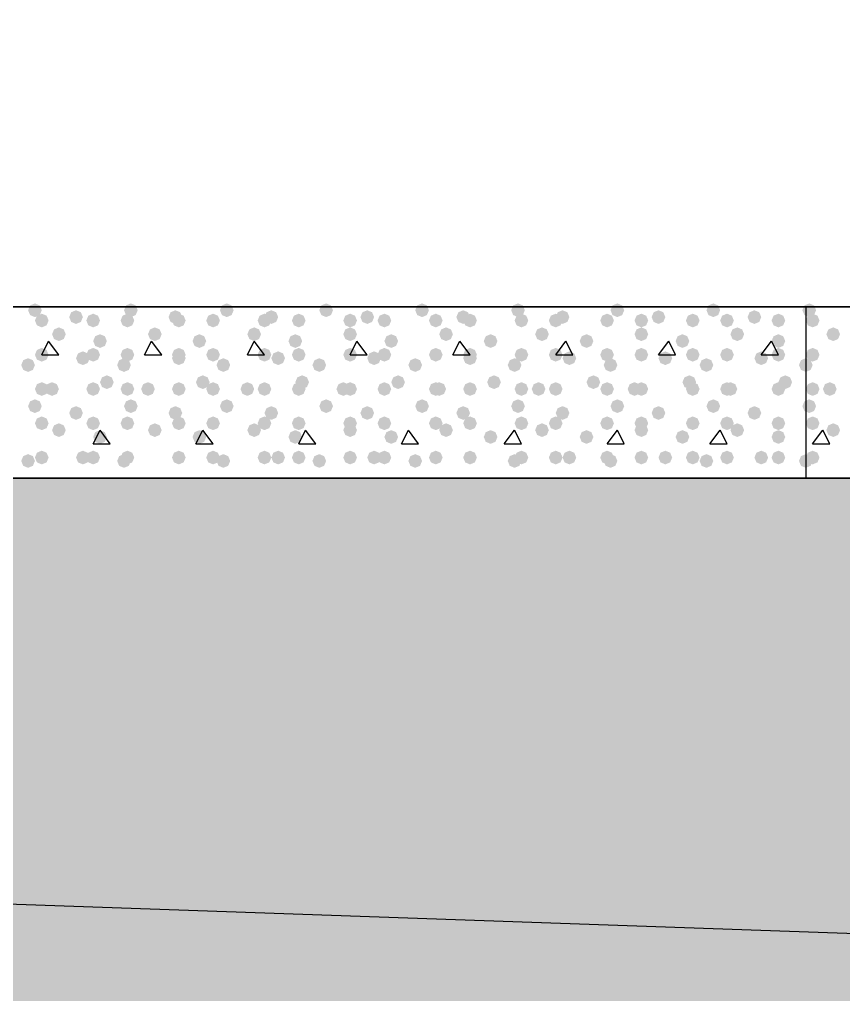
# Model space of a CAD drawing. Header units: millimetres. Extents: x 0 to 420, y 0 to 297.
# Drawn here: x 185.06 to 195.24, y 155.88 to 167.93 of the extents above; entities that cross this region are included whole.
import ezdxf

# ---------------------------------------------------------------- set-up
doc = ezdxf.new("R2010")
doc.units = ezdxf.units.MM
doc.layers.get('0').update_dxf_attribs({"linetype": 'CONTINUOUS'})

msp = doc.modelspace()

# ---------------------------------------------------------------- hatches: boundary and pattern name
at = {"true_color": 0x000008}
for points in [[(185.335333, 164.338), (185.310462, 164.278204), (185.250667, 164.253333), (185.190871, 164.278204), (185.166, 164.338), (185.190871, 164.397796), (185.250667, 164.422667), (185.310462, 164.397796)], [(186.520667, 164.338), (186.495796, 164.278204), (186.436, 164.253333), (186.376204, 164.278204), (186.351333, 164.338), (186.376204, 164.397796), (186.436, 164.422667), (186.495796, 164.397796)], [(187.706, 164.338), (187.681129, 164.278204), (187.621333, 164.253333), (187.561538, 164.278204), (187.536667, 164.338), (187.561537, 164.397796), (187.621333, 164.422667), (187.681129, 164.397796)], [(188.933667, 164.338), (188.908796, 164.278204), (188.849, 164.253333), (188.789204, 164.278204), (188.764333, 164.338), (188.789204, 164.397796), (188.849, 164.422667), (188.908796, 164.397796)], [(190.119, 164.338), (190.094129, 164.278204), (190.034333, 164.253333), (189.974538, 164.278204), (189.949667, 164.338), (189.974537, 164.397796), (190.034333, 164.422667), (190.094129, 164.397796)], [(191.304333, 164.338), (191.279462, 164.278204), (191.219667, 164.253333), (191.159871, 164.278204), (191.135, 164.338), (191.159871, 164.397796), (191.219667, 164.422667), (191.279462, 164.397796)], [(192.532, 164.338), (192.507129, 164.278204), (192.447333, 164.253333), (192.387538, 164.278204), (192.362667, 164.338), (192.387537, 164.397796), (192.447333, 164.422667), (192.507129, 164.397796)], [(193.717333, 164.338), (193.692462, 164.278204), (193.632667, 164.253333), (193.572871, 164.278204), (193.548, 164.338), (193.572871, 164.397796), (193.632667, 164.422667), (193.692462, 164.397796)], [(185.42, 164.211), (185.395129, 164.151204), (185.335333, 164.126333), (185.275538, 164.151204), (185.250667, 164.211), (185.275537, 164.270796), (185.335333, 164.295667), (185.395129, 164.270796)], [(185.843333, 164.253333), (185.818463, 164.193537), (185.758667, 164.168667), (185.698871, 164.193537), (185.674, 164.253333), (185.698871, 164.313129), (185.758667, 164.338), (185.818462, 164.313129)], [(186.055, 164.211), (186.030129, 164.151204), (185.970333, 164.126333), (185.910538, 164.151204), (185.885667, 164.211), (185.910537, 164.270796), (185.970333, 164.295667), (186.030129, 164.270796)], [(186.478333, 164.211), (186.453463, 164.151204), (186.393667, 164.126333), (186.333871, 164.151204), (186.309, 164.211), (186.333871, 164.270796), (186.393667, 164.295667), (186.453462, 164.270796)], [(187.071, 164.253333), (187.046129, 164.193537), (186.986333, 164.168667), (186.926538, 164.193537), (186.901667, 164.253333), (186.926537, 164.313129), (186.986333, 164.338), (187.046129, 164.313129)], [(187.113333, 164.211), (187.088462, 164.151204), (187.028667, 164.126333), (186.968871, 164.151204), (186.944, 164.211), (186.968871, 164.270796), (187.028667, 164.295667), (187.088462, 164.270796)], [(187.536667, 164.211), (187.511796, 164.151204), (187.452, 164.126333), (187.392204, 164.151204), (187.367333, 164.211), (187.392204, 164.270796), (187.452, 164.295667), (187.511796, 164.270796)], [(188.171667, 164.211), (188.146796, 164.151204), (188.087, 164.126333), (188.027204, 164.151204), (188.002333, 164.211), (188.027204, 164.270796), (188.087, 164.295667), (188.146796, 164.270796)], [(188.256333, 164.253333), (188.231462, 164.193537), (188.171667, 164.168667), (188.111871, 164.193537), (188.087, 164.253333), (188.111871, 164.313129), (188.171667, 164.338), (188.231462, 164.313129)], [(188.595, 164.211), (188.570129, 164.151204), (188.510333, 164.126333), (188.450538, 164.151204), (188.425667, 164.211), (188.450537, 164.270796), (188.510333, 164.295667), (188.570129, 164.270796)], [(189.23, 164.211), (189.205129, 164.151204), (189.145333, 164.126333), (189.085538, 164.151204), (189.060667, 164.211), (189.085537, 164.270796), (189.145333, 164.295667), (189.205129, 164.270796)], [(189.441667, 164.253333), (189.416796, 164.193537), (189.357, 164.168667), (189.297204, 164.193537), (189.272333, 164.253333), (189.297204, 164.313129), (189.357, 164.338), (189.416796, 164.313129)], [(189.653333, 164.211), (189.628463, 164.151204), (189.568667, 164.126333), (189.508871, 164.151204), (189.484, 164.211), (189.508871, 164.270796), (189.568667, 164.295667), (189.628462, 164.270796)], [(190.288333, 164.211), (190.263463, 164.151204), (190.203667, 164.126333), (190.143871, 164.151204), (190.119, 164.211), (190.143871, 164.270796), (190.203667, 164.295667), (190.263462, 164.270796)], [(190.627, 164.253333), (190.602129, 164.193537), (190.542333, 164.168667), (190.482537, 164.193537), (190.457667, 164.253333), (190.482537, 164.313129), (190.542333, 164.338), (190.602129, 164.313129)], [(190.711667, 164.211), (190.686796, 164.151204), (190.627, 164.126333), (190.567204, 164.151204), (190.542333, 164.211), (190.567204, 164.270796), (190.627, 164.295667), (190.686796, 164.270796)], [(191.346667, 164.211), (191.321796, 164.151204), (191.262, 164.126333), (191.202204, 164.151204), (191.177333, 164.211), (191.202204, 164.270796), (191.262, 164.295667), (191.321796, 164.270796)], [(191.77, 164.211), (191.745129, 164.151204), (191.685333, 164.126333), (191.625538, 164.151204), (191.600667, 164.211), (191.625537, 164.270796), (191.685333, 164.295667), (191.745129, 164.270796)], [(191.854667, 164.253333), (191.829796, 164.193537), (191.77, 164.168667), (191.710204, 164.193537), (191.685333, 164.253333), (191.710204, 164.313129), (191.77, 164.338), (191.829796, 164.313129)], [(192.405, 164.211), (192.380129, 164.151204), (192.320333, 164.126333), (192.260538, 164.151204), (192.235667, 164.211), (192.260537, 164.270796), (192.320333, 164.295667), (192.380129, 164.270796)], [(192.828333, 164.211), (192.803462, 164.151204), (192.743667, 164.126333), (192.683871, 164.151204), (192.659, 164.211), (192.683871, 164.270796), (192.743667, 164.295667), (192.803462, 164.270796)], [(193.04, 164.253333), (193.015129, 164.193537), (192.955333, 164.168667), (192.895538, 164.193537), (192.870667, 164.253333), (192.895537, 164.313129), (192.955333, 164.338), (193.015129, 164.313129)], [(193.463333, 164.211), (193.438462, 164.151204), (193.378667, 164.126333), (193.318871, 164.151204), (193.294, 164.211), (193.318871, 164.270796), (193.378667, 164.295667), (193.438462, 164.270796)], [(193.886667, 164.211), (193.861796, 164.151204), (193.802, 164.126333), (193.742204, 164.151204), (193.717333, 164.211), (193.742204, 164.270796), (193.802, 164.295667), (193.861796, 164.270796)], [(194.225333, 164.253333), (194.200462, 164.193537), (194.140667, 164.168667), (194.080871, 164.193537), (194.056, 164.253333), (194.080871, 164.313129), (194.140667, 164.338), (194.200462, 164.313129)], [(194.521667, 164.211), (194.496796, 164.151204), (194.437, 164.126333), (194.377204, 164.151204), (194.352333, 164.211), (194.377204, 164.270796), (194.437, 164.295667), (194.496796, 164.270796)], [(185.631667, 164.041667), (185.606796, 163.981871), (185.547, 163.957), (185.487204, 163.981871), (185.462333, 164.041667), (185.487204, 164.101462), (185.547, 164.126333), (185.606796, 164.101463)], [(186.817, 164.041667), (186.792129, 163.981871), (186.732333, 163.957), (186.672537, 163.981871), (186.647667, 164.041667), (186.672537, 164.101462), (186.732333, 164.126333), (186.792129, 164.101463)], [(188.044667, 164.041667), (188.019796, 163.981871), (187.96, 163.957), (187.900204, 163.981871), (187.875333, 164.041667), (187.900204, 164.101462), (187.96, 164.126333), (188.019796, 164.101463)], [(189.23, 164.041667), (189.205129, 163.981871), (189.145333, 163.957), (189.085538, 163.981871), (189.060667, 164.041667), (189.085537, 164.101462), (189.145333, 164.126333), (189.205129, 164.101463)], [(190.415333, 164.041667), (190.390462, 163.981871), (190.330667, 163.957), (190.270871, 163.981871), (190.246, 164.041667), (190.270871, 164.101462), (190.330667, 164.126333), (190.390462, 164.101463)], [(191.600667, 164.041667), (191.575796, 163.981871), (191.516, 163.957), (191.456204, 163.981871), (191.431333, 164.041667), (191.456204, 164.101462), (191.516, 164.126333), (191.575796, 164.101463)], [(192.828333, 164.041667), (192.803462, 163.981871), (192.743667, 163.957), (192.683871, 163.981871), (192.659, 164.041667), (192.683871, 164.101462), (192.743667, 164.126333), (192.803462, 164.101463)], [(194.013667, 164.041667), (193.988796, 163.981871), (193.929, 163.957), (193.869204, 163.981871), (193.844333, 164.041667), (193.869204, 164.101462), (193.929, 164.126333), (193.988796, 164.101463)], [(186.139667, 163.957), (186.114796, 163.897204), (186.055, 163.872333), (185.995204, 163.897204), (185.970333, 163.957), (185.995204, 164.016796), (186.055, 164.041667), (186.114796, 164.016796)], [(187.367333, 163.957), (187.342462, 163.897204), (187.282667, 163.872333), (187.222871, 163.897204), (187.198, 163.957), (187.222871, 164.016796), (187.282667, 164.041667), (187.342462, 164.016796)], [(188.552667, 163.957), (188.527796, 163.897204), (188.468, 163.872333), (188.408204, 163.897204), (188.383333, 163.957), (188.408204, 164.016796), (188.468, 164.041667), (188.527796, 164.016796)], [(189.738, 163.957), (189.713129, 163.897204), (189.653333, 163.872333), (189.593538, 163.897204), (189.568667, 163.957), (189.593537, 164.016796), (189.653333, 164.041667), (189.713129, 164.016796)], [(190.965667, 163.957), (190.940796, 163.897204), (190.881, 163.872333), (190.821204, 163.897204), (190.796333, 163.957), (190.821204, 164.016796), (190.881, 164.041667), (190.940796, 164.016796)], [(192.151, 163.957), (192.126129, 163.897204), (192.066333, 163.872333), (192.006538, 163.897204), (191.981667, 163.957), (192.006537, 164.016796), (192.066333, 164.041667), (192.126129, 164.016796)], [(193.336333, 163.957), (193.311462, 163.897204), (193.251667, 163.872333), (193.191871, 163.897204), (193.167, 163.957), (193.191871, 164.016796), (193.251667, 164.041667), (193.311462, 164.016796)], [(194.521667, 163.957), (194.496796, 163.897204), (194.437, 163.872333), (194.377204, 163.897204), (194.352333, 163.957), (194.377204, 164.016796), (194.437, 164.041667), (194.496796, 164.016796)], [(185.42, 163.787667), (185.395129, 163.727871), (185.335333, 163.703), (185.275538, 163.727871), (185.250667, 163.787667), (185.275537, 163.847462), (185.335333, 163.872333), (185.395129, 163.847463)], [(186.055, 163.787667), (186.030129, 163.727871), (185.970333, 163.703), (185.910538, 163.727871), (185.885667, 163.787667), (185.910537, 163.847462), (185.970333, 163.872333), (186.030129, 163.847463)], [(186.478333, 163.787667), (186.453463, 163.727871), (186.393667, 163.703), (186.333871, 163.727871), (186.309, 163.787667), (186.333871, 163.847462), (186.393667, 163.872333), (186.453462, 163.847463)], [(187.113333, 163.787667), (187.088462, 163.727871), (187.028667, 163.703), (186.968871, 163.727871), (186.944, 163.787667), (186.968871, 163.847462), (187.028667, 163.872333), (187.088462, 163.847463)], [(187.536667, 163.787667), (187.511796, 163.727871), (187.452, 163.703), (187.392204, 163.727871), (187.367333, 163.787667), (187.392204, 163.847462), (187.452, 163.872333), (187.511796, 163.847463)], [(188.171667, 163.787667), (188.146796, 163.727871), (188.087, 163.703), (188.027204, 163.727871), (188.002333, 163.787667), (188.027204, 163.847462), (188.087, 163.872333), (188.146796, 163.847463)], [(188.595, 163.787667), (188.570129, 163.727871), (188.510333, 163.703), (188.450538, 163.727871), (188.425667, 163.787667), (188.450537, 163.847462), (188.510333, 163.872333), (188.570129, 163.847463)], [(189.23, 163.787667), (189.205129, 163.727871), (189.145333, 163.703), (189.085538, 163.727871), (189.060667, 163.787667), (189.085537, 163.847462), (189.145333, 163.872333), (189.205129, 163.847463)], [(189.653333, 163.787667), (189.628463, 163.727871), (189.568667, 163.703), (189.508871, 163.727871), (189.484, 163.787667), (189.508871, 163.847462), (189.568667, 163.872333), (189.628462, 163.847463)], [(190.288333, 163.787667), (190.263463, 163.727871), (190.203667, 163.703), (190.143871, 163.727871), (190.119, 163.787667), (190.143871, 163.847462), (190.203667, 163.872333), (190.263462, 163.847463)], [(190.711667, 163.787667), (190.686796, 163.727871), (190.627, 163.703), (190.567204, 163.727871), (190.542333, 163.787667), (190.567204, 163.847462), (190.627, 163.872333), (190.686796, 163.847463)], [(191.346667, 163.787667), (191.321796, 163.727871), (191.262, 163.703), (191.202204, 163.727871), (191.177333, 163.787667), (191.202204, 163.847462), (191.262, 163.872333), (191.321796, 163.847463)], [(191.77, 163.787667), (191.745129, 163.727871), (191.685333, 163.703), (191.625538, 163.727871), (191.600667, 163.787667), (191.625537, 163.847462), (191.685333, 163.872333), (191.745129, 163.847463)], [(192.405, 163.787667), (192.380129, 163.727871), (192.320333, 163.703), (192.260538, 163.727871), (192.235667, 163.787667), (192.260537, 163.847462), (192.320333, 163.872333), (192.380129, 163.847463)], [(192.828333, 163.787667), (192.803462, 163.727871), (192.743667, 163.703), (192.683871, 163.727871), (192.659, 163.787667), (192.683871, 163.847462), (192.743667, 163.872333), (192.803462, 163.847463)], [(193.463333, 163.787667), (193.438462, 163.727871), (193.378667, 163.703), (193.318871, 163.727871), (193.294, 163.787667), (193.318871, 163.847462), (193.378667, 163.872333), (193.438462, 163.847463)], [(193.886667, 163.787667), (193.861796, 163.727871), (193.802, 163.703), (193.742204, 163.727871), (193.717333, 163.787667), (193.742204, 163.847462), (193.802, 163.872333), (193.861796, 163.847463)], [(194.521667, 163.787667), (194.496796, 163.727871), (194.437, 163.703), (194.377204, 163.727871), (194.352333, 163.787667), (194.377204, 163.847462), (194.437, 163.872333), (194.496796, 163.847463)], [(185.928, 163.745333), (185.903129, 163.685537), (185.843333, 163.660667), (185.783537, 163.685537), (185.758667, 163.745333), (185.783537, 163.805129), (185.843333, 163.83), (185.903129, 163.805129)], [(187.113333, 163.745333), (187.088462, 163.685537), (187.028667, 163.660667), (186.968871, 163.685537), (186.944, 163.745333), (186.968871, 163.805129), (187.028667, 163.83), (187.088462, 163.805129)], [(188.341, 163.745333), (188.316129, 163.685537), (188.256333, 163.660667), (188.196538, 163.685537), (188.171667, 163.745333), (188.196537, 163.805129), (188.256333, 163.83), (188.316129, 163.805129)], [(189.526333, 163.745333), (189.501462, 163.685537), (189.441667, 163.660667), (189.381871, 163.685537), (189.357, 163.745333), (189.381871, 163.805129), (189.441667, 163.83), (189.501462, 163.805129)], [(190.711667, 163.745333), (190.686796, 163.685537), (190.627, 163.660667), (190.567204, 163.685537), (190.542333, 163.745333), (190.567204, 163.805129), (190.627, 163.83), (190.686796, 163.805129)], [(191.939333, 163.745333), (191.914463, 163.685537), (191.854667, 163.660667), (191.794871, 163.685537), (191.77, 163.745333), (191.794871, 163.805129), (191.854667, 163.83), (191.914462, 163.805129)], [(193.124667, 163.745333), (193.099796, 163.685537), (193.04, 163.660667), (192.980204, 163.685537), (192.955333, 163.745333), (192.980204, 163.805129), (193.04, 163.83), (193.099796, 163.805129)], [(194.31, 163.745333), (194.285129, 163.685537), (194.225333, 163.660667), (194.165538, 163.685537), (194.140667, 163.745333), (194.165537, 163.805129), (194.225333, 163.83), (194.285129, 163.805129)], [(185.250667, 163.660667), (185.225796, 163.600871), (185.166, 163.576), (185.106204, 163.600871), (185.081333, 163.660667), (185.106204, 163.720462), (185.166, 163.745333), (185.225796, 163.720463)], [(186.436, 163.660667), (186.411129, 163.600871), (186.351333, 163.576), (186.291538, 163.600871), (186.266667, 163.660667), (186.291537, 163.720462), (186.351333, 163.745333), (186.411129, 163.720463)], [(187.663667, 163.660667), (187.638796, 163.600871), (187.579, 163.576), (187.519204, 163.600871), (187.494333, 163.660667), (187.519204, 163.720462), (187.579, 163.745333), (187.638796, 163.720463)], [(188.849, 163.660667), (188.824129, 163.600871), (188.764333, 163.576), (188.704538, 163.600871), (188.679667, 163.660667), (188.704537, 163.720462), (188.764333, 163.745333), (188.824129, 163.720463)], [(190.034333, 163.660667), (190.009462, 163.600871), (189.949667, 163.576), (189.889871, 163.600871), (189.865, 163.660667), (189.889871, 163.720462), (189.949667, 163.745333), (190.009462, 163.720463)], [(191.262, 163.660667), (191.237129, 163.600871), (191.177333, 163.576), (191.117538, 163.600871), (191.092667, 163.660667), (191.117537, 163.720462), (191.177333, 163.745333), (191.237129, 163.720463)], [(192.447333, 163.660667), (192.422462, 163.600871), (192.362667, 163.576), (192.302871, 163.600871), (192.278, 163.660667), (192.302871, 163.720462), (192.362667, 163.745333), (192.422462, 163.720463)], [(193.632667, 163.660667), (193.607796, 163.600871), (193.548, 163.576), (193.488204, 163.600871), (193.463333, 163.660667), (193.488204, 163.720462), (193.548, 163.745333), (193.607796, 163.720463)], [(194.860333, 163.660667), (194.835462, 163.600871), (194.775667, 163.576), (194.715871, 163.600871), (194.691, 163.660667), (194.715871, 163.720462), (194.775667, 163.745333), (194.835462, 163.720463)], [(186.224333, 163.449), (186.199462, 163.389204), (186.139667, 163.364333), (186.079871, 163.389204), (186.055, 163.449), (186.079871, 163.508796), (186.139667, 163.533667), (186.199462, 163.508796)], [(187.409667, 163.449), (187.384796, 163.389204), (187.325, 163.364333), (187.265204, 163.389204), (187.240333, 163.449), (187.265204, 163.508796), (187.325, 163.533667), (187.384796, 163.508796)], [(188.637333, 163.449), (188.612462, 163.389204), (188.552667, 163.364333), (188.492871, 163.389204), (188.468, 163.449), (188.492871, 163.508796), (188.552667, 163.533667), (188.612462, 163.508796)], [(189.822667, 163.449), (189.797796, 163.389204), (189.738, 163.364333), (189.678204, 163.389204), (189.653333, 163.449), (189.678204, 163.508796), (189.738, 163.533667), (189.797796, 163.508796)], [(191.008, 163.449), (190.983129, 163.389204), (190.923333, 163.364333), (190.863538, 163.389204), (190.838667, 163.449), (190.863537, 163.508796), (190.923333, 163.533667), (190.983129, 163.508796)], [(192.235667, 163.449), (192.210796, 163.389204), (192.151, 163.364333), (192.091204, 163.389204), (192.066333, 163.449), (192.091204, 163.508796), (192.151, 163.533667), (192.210796, 163.508796)], [(193.421, 163.449), (193.396129, 163.389204), (193.336333, 163.364333), (193.276538, 163.389204), (193.251667, 163.449), (193.276537, 163.508796), (193.336333, 163.533667), (193.396129, 163.508796)], [(194.606333, 163.449), (194.581462, 163.389204), (194.521667, 163.364333), (194.461871, 163.389204), (194.437, 163.449), (194.461871, 163.508796), (194.521667, 163.533667), (194.581462, 163.508796)], [(185.42, 163.364333), (185.395129, 163.304537), (185.335333, 163.279667), (185.275538, 163.304537), (185.250667, 163.364333), (185.275537, 163.424129), (185.335333, 163.449), (185.395129, 163.424129)], [(185.547, 163.364333), (185.522129, 163.304537), (185.462333, 163.279667), (185.402537, 163.304537), (185.377667, 163.364333), (185.402537, 163.424129), (185.462333, 163.449), (185.522129, 163.424129)], [(186.055, 163.364333), (186.030129, 163.304537), (185.970333, 163.279667), (185.910538, 163.304537), (185.885667, 163.364333), (185.910537, 163.424129), (185.970333, 163.449), (186.030129, 163.424129)], [(186.478333, 163.364333), (186.453463, 163.304537), (186.393667, 163.279667), (186.333871, 163.304537), (186.309, 163.364333), (186.333871, 163.424129), (186.393667, 163.449), (186.453462, 163.424129)], [(186.732333, 163.364333), (186.707462, 163.304537), (186.647667, 163.279667), (186.587871, 163.304537), (186.563, 163.364333), (186.587871, 163.424129), (186.647667, 163.449), (186.707462, 163.424129)], [(187.113333, 163.364333), (187.088462, 163.304537), (187.028667, 163.279667), (186.968871, 163.304537), (186.944, 163.364333), (186.968871, 163.424129), (187.028667, 163.449), (187.088462, 163.424129)], [(187.536667, 163.364333), (187.511796, 163.304537), (187.452, 163.279667), (187.392204, 163.304537), (187.367333, 163.364333), (187.392204, 163.424129), (187.452, 163.449), (187.511796, 163.424129)], [(187.96, 163.364333), (187.935129, 163.304537), (187.875333, 163.279667), (187.815538, 163.304537), (187.790667, 163.364333), (187.815537, 163.424129), (187.875333, 163.449), (187.935129, 163.424129)], [(188.171667, 163.364333), (188.146796, 163.304537), (188.087, 163.279667), (188.027204, 163.304537), (188.002333, 163.364333), (188.027204, 163.424129), (188.087, 163.449), (188.146796, 163.424129)], [(188.595, 163.364333), (188.570129, 163.304537), (188.510333, 163.279667), (188.450538, 163.304537), (188.425667, 163.364333), (188.450537, 163.424129), (188.510333, 163.449), (188.570129, 163.424129)], [(189.145333, 163.364333), (189.120462, 163.304537), (189.060667, 163.279667), (189.000871, 163.304537), (188.976, 163.364333), (189.000871, 163.424129), (189.060667, 163.449), (189.120462, 163.424129)], [(189.23, 163.364333), (189.205129, 163.304537), (189.145333, 163.279667), (189.085538, 163.304537), (189.060667, 163.364333), (189.085537, 163.424129), (189.145333, 163.449), (189.205129, 163.424129)], [(189.653333, 163.364333), (189.628463, 163.304537), (189.568667, 163.279667), (189.508871, 163.304537), (189.484, 163.364333), (189.508871, 163.424129), (189.568667, 163.449), (189.628462, 163.424129)], [(190.288333, 163.364333), (190.263463, 163.304537), (190.203667, 163.279667), (190.143871, 163.304537), (190.119, 163.364333), (190.143871, 163.424129), (190.203667, 163.449), (190.263462, 163.424129)], [(190.330667, 163.364333), (190.305796, 163.304537), (190.246, 163.279667), (190.186204, 163.304537), (190.161333, 163.364333), (190.186204, 163.424129), (190.246, 163.449), (190.305796, 163.424129)], [(190.711667, 163.364333), (190.686796, 163.304537), (190.627, 163.279667), (190.567204, 163.304537), (190.542333, 163.364333), (190.567204, 163.424129), (190.627, 163.449), (190.686796, 163.424129)], [(191.346667, 163.364333), (191.321796, 163.304537), (191.262, 163.279667), (191.202204, 163.304537), (191.177333, 163.364333), (191.202204, 163.424129), (191.262, 163.449), (191.321796, 163.424129)], [(191.558333, 163.364333), (191.533462, 163.304537), (191.473667, 163.279667), (191.413871, 163.304537), (191.389, 163.364333), (191.413871, 163.424129), (191.473667, 163.449), (191.533462, 163.424129)], [(191.77, 163.364333), (191.745129, 163.304537), (191.685333, 163.279667), (191.625538, 163.304537), (191.600667, 163.364333), (191.625537, 163.424129), (191.685333, 163.449), (191.745129, 163.424129)], [(192.405, 163.364333), (192.380129, 163.304537), (192.320333, 163.279667), (192.260538, 163.304537), (192.235667, 163.364333), (192.260537, 163.424129), (192.320333, 163.449), (192.380129, 163.424129)], [(192.743667, 163.364333), (192.718796, 163.304537), (192.659, 163.279667), (192.599204, 163.304537), (192.574333, 163.364333), (192.599204, 163.424129), (192.659, 163.449), (192.718796, 163.424129)], [(192.828333, 163.364333), (192.803462, 163.304537), (192.743667, 163.279667), (192.683871, 163.304537), (192.659, 163.364333), (192.683871, 163.424129), (192.743667, 163.449), (192.803462, 163.424129)], [(193.463333, 163.364333), (193.438462, 163.304537), (193.378667, 163.279667), (193.318871, 163.304537), (193.294, 163.364333), (193.318871, 163.424129), (193.378667, 163.449), (193.438462, 163.424129)], [(193.886667, 163.364333), (193.861796, 163.304537), (193.802, 163.279667), (193.742204, 163.304537), (193.717333, 163.364333), (193.742204, 163.424129), (193.802, 163.449), (193.861796, 163.424129)], [(193.929, 163.364333), (193.904129, 163.304537), (193.844333, 163.279667), (193.784538, 163.304537), (193.759667, 163.364333), (193.784537, 163.424129), (193.844333, 163.449), (193.904129, 163.424129)], [(194.521667, 163.364333), (194.496796, 163.304537), (194.437, 163.279667), (194.377204, 163.304537), (194.352333, 163.364333), (194.377204, 163.424129), (194.437, 163.449), (194.496796, 163.424129)], [(185.335333, 163.152667), (185.310462, 163.092871), (185.250667, 163.068), (185.190871, 163.092871), (185.166, 163.152667), (185.190871, 163.212462), (185.250667, 163.237333), (185.310462, 163.212463)], [(185.843333, 163.068), (185.818463, 163.008204), (185.758667, 162.983333), (185.698871, 163.008204), (185.674, 163.068), (185.698871, 163.127796), (185.758667, 163.152667), (185.818462, 163.127796)], [(186.520667, 163.152667), (186.495796, 163.092871), (186.436, 163.068), (186.376204, 163.092871), (186.351333, 163.152667), (186.376204, 163.212462), (186.436, 163.237333), (186.495796, 163.212463)], [(187.071, 163.068), (187.046129, 163.008204), (186.986333, 162.983333), (186.926538, 163.008204), (186.901667, 163.068), (186.926537, 163.127796), (186.986333, 163.152667), (187.046129, 163.127796)], [(187.706, 163.152667), (187.681129, 163.092871), (187.621333, 163.068), (187.561538, 163.092871), (187.536667, 163.152667), (187.561537, 163.212462), (187.621333, 163.237333), (187.681129, 163.212463)], [(188.256333, 163.068), (188.231462, 163.008204), (188.171667, 162.983333), (188.111871, 163.008204), (188.087, 163.068), (188.111871, 163.127796), (188.171667, 163.152667), (188.231462, 163.127796)], [(188.933667, 163.152667), (188.908796, 163.092871), (188.849, 163.068), (188.789204, 163.092871), (188.764333, 163.152667), (188.789204, 163.212462), (188.849, 163.237333), (188.908796, 163.212463)], [(189.441667, 163.068), (189.416796, 163.008204), (189.357, 162.983333), (189.297204, 163.008204), (189.272333, 163.068), (189.297204, 163.127796), (189.357, 163.152667), (189.416796, 163.127796)], [(190.119, 163.152667), (190.094129, 163.092871), (190.034333, 163.068), (189.974538, 163.092871), (189.949667, 163.152667), (189.974537, 163.212462), (190.034333, 163.237333), (190.094129, 163.212463)], [(190.627, 163.068), (190.602129, 163.008204), (190.542333, 162.983333), (190.482537, 163.008204), (190.457667, 163.068), (190.482537, 163.127796), (190.542333, 163.152667), (190.602129, 163.127796)], [(191.304333, 163.152667), (191.279462, 163.092871), (191.219667, 163.068), (191.159871, 163.092871), (191.135, 163.152667), (191.159871, 163.212462), (191.219667, 163.237333), (191.279462, 163.212463)], [(191.854667, 163.068), (191.829796, 163.008204), (191.77, 162.983333), (191.710204, 163.008204), (191.685333, 163.068), (191.710204, 163.127796), (191.77, 163.152667), (191.829796, 163.127796)], [(192.532, 163.152667), (192.507129, 163.092871), (192.447333, 163.068), (192.387538, 163.092871), (192.362667, 163.152667), (192.387537, 163.212462), (192.447333, 163.237333), (192.507129, 163.212463)], [(193.04, 163.068), (193.015129, 163.008204), (192.955333, 162.983333), (192.895538, 163.008204), (192.870667, 163.068), (192.895537, 163.127796), (192.955333, 163.152667), (193.015129, 163.127796)], [(193.717333, 163.152667), (193.692462, 163.092871), (193.632667, 163.068), (193.572871, 163.092871), (193.548, 163.152667), (193.572871, 163.212462), (193.632667, 163.237333), (193.692462, 163.212463)], [(194.225333, 163.068), (194.200462, 163.008204), (194.140667, 162.983333), (194.080871, 163.008204), (194.056, 163.068), (194.080871, 163.127796), (194.140667, 163.152667), (194.200462, 163.127796)], [(185.42, 162.941), (185.395129, 162.881204), (185.335333, 162.856333), (185.275538, 162.881204), (185.250667, 162.941), (185.275537, 163.000796), (185.335333, 163.025667), (185.395129, 163.000796)], [(186.055, 162.941), (186.030129, 162.881204), (185.970333, 162.856333), (185.910538, 162.881204), (185.885667, 162.941), (185.910537, 163.000796), (185.970333, 163.025667), (186.030129, 163.000796)], [(186.478333, 162.941), (186.453463, 162.881204), (186.393667, 162.856333), (186.333871, 162.881204), (186.309, 162.941), (186.333871, 163.000796), (186.393667, 163.025667), (186.453462, 163.000796)], [(187.113333, 162.941), (187.088462, 162.881204), (187.028667, 162.856333), (186.968871, 162.881204), (186.944, 162.941), (186.968871, 163.000796), (187.028667, 163.025667), (187.088462, 163.000796)], [(187.536667, 162.941), (187.511796, 162.881204), (187.452, 162.856333), (187.392204, 162.881204), (187.367333, 162.941), (187.392204, 163.000796), (187.452, 163.025667), (187.511796, 163.000796)], [(188.171667, 162.941), (188.146796, 162.881204), (188.087, 162.856333), (188.027204, 162.881204), (188.002333, 162.941), (188.027204, 163.000796), (188.087, 163.025667), (188.146796, 163.000796)], [(188.595, 162.941), (188.570129, 162.881204), (188.510333, 162.856333), (188.450538, 162.881204), (188.425667, 162.941), (188.450537, 163.000796), (188.510333, 163.025667), (188.570129, 163.000796)], [(189.23, 162.941), (189.205129, 162.881204), (189.145333, 162.856333), (189.085538, 162.881204), (189.060667, 162.941), (189.085537, 163.000796), (189.145333, 163.025667), (189.205129, 163.000796)], [(189.653333, 162.941), (189.628463, 162.881204), (189.568667, 162.856333), (189.508871, 162.881204), (189.484, 162.941), (189.508871, 163.000796), (189.568667, 163.025667), (189.628462, 163.000796)], [(190.288333, 162.941), (190.263463, 162.881204), (190.203667, 162.856333), (190.143871, 162.881204), (190.119, 162.941), (190.143871, 163.000796), (190.203667, 163.025667), (190.263462, 163.000796)], [(190.711667, 162.941), (190.686796, 162.881204), (190.627, 162.856333), (190.567204, 162.881204), (190.542333, 162.941), (190.567204, 163.000796), (190.627, 163.025667), (190.686796, 163.000796)], [(191.346667, 162.941), (191.321796, 162.881204), (191.262, 162.856333), (191.202204, 162.881204), (191.177333, 162.941), (191.202204, 163.000796), (191.262, 163.025667), (191.321796, 163.000796)], [(191.77, 162.941), (191.745129, 162.881204), (191.685333, 162.856333), (191.625538, 162.881204), (191.600667, 162.941), (191.625537, 163.000796), (191.685333, 163.025667), (191.745129, 163.000796)], [(192.405, 162.941), (192.380129, 162.881204), (192.320333, 162.856333), (192.260538, 162.881204), (192.235667, 162.941), (192.260537, 163.000796), (192.320333, 163.025667), (192.380129, 163.000796)], [(192.828333, 162.941), (192.803462, 162.881204), (192.743667, 162.856333), (192.683871, 162.881204), (192.659, 162.941), (192.683871, 163.000796), (192.743667, 163.025667), (192.803462, 163.000796)], [(193.463333, 162.941), (193.438462, 162.881204), (193.378667, 162.856333), (193.318871, 162.881204), (193.294, 162.941), (193.318871, 163.000796), (193.378667, 163.025667), (193.438462, 163.000796)], [(193.886667, 162.941), (193.861796, 162.881204), (193.802, 162.856333), (193.742204, 162.881204), (193.717333, 162.941), (193.742204, 163.000796), (193.802, 163.025667), (193.861796, 163.000796)], [(194.521667, 162.941), (194.496796, 162.881204), (194.437, 162.856333), (194.377204, 162.881204), (194.352333, 162.941), (194.377204, 163.000796), (194.437, 163.025667), (194.496796, 163.000796)], [(185.631667, 162.856333), (185.606796, 162.796537), (185.547, 162.771667), (185.487204, 162.796537), (185.462333, 162.856333), (185.487204, 162.916129), (185.547, 162.941), (185.606796, 162.916129)], [(186.817, 162.856333), (186.792129, 162.796537), (186.732333, 162.771667), (186.672537, 162.796537), (186.647667, 162.856333), (186.672537, 162.916129), (186.732333, 162.941), (186.792129, 162.916129)], [(188.044667, 162.856333), (188.019796, 162.796537), (187.96, 162.771667), (187.900204, 162.796537), (187.875333, 162.856333), (187.900204, 162.916129), (187.96, 162.941), (188.019796, 162.916129)], [(189.23, 162.856333), (189.205129, 162.796537), (189.145333, 162.771667), (189.085538, 162.796537), (189.060667, 162.856333), (189.085537, 162.916129), (189.145333, 162.941), (189.205129, 162.916129)], [(190.415333, 162.856333), (190.390462, 162.796537), (190.330667, 162.771667), (190.270871, 162.796537), (190.246, 162.856333), (190.270871, 162.916129), (190.330667, 162.941), (190.390462, 162.916129)], [(191.600667, 162.856333), (191.575796, 162.796537), (191.516, 162.771667), (191.456204, 162.796537), (191.431333, 162.856333), (191.456204, 162.916129), (191.516, 162.941), (191.575796, 162.916129)], [(192.828333, 162.856333), (192.803462, 162.796537), (192.743667, 162.771667), (192.683871, 162.796537), (192.659, 162.856333), (192.683871, 162.916129), (192.743667, 162.941), (192.803462, 162.916129)], [(194.013667, 162.856333), (193.988796, 162.796537), (193.929, 162.771667), (193.869204, 162.796537), (193.844333, 162.856333), (193.869204, 162.916129), (193.929, 162.941), (193.988796, 162.916129)], [(186.139667, 162.771667), (186.114796, 162.711871), (186.055, 162.687), (185.995204, 162.711871), (185.970333, 162.771667), (185.995204, 162.831462), (186.055, 162.856333), (186.114796, 162.831463)], [(187.367333, 162.771667), (187.342462, 162.711871), (187.282667, 162.687), (187.222871, 162.711871), (187.198, 162.771667), (187.222871, 162.831462), (187.282667, 162.856333), (187.342462, 162.831463)], [(188.552667, 162.771667), (188.527796, 162.711871), (188.468, 162.687), (188.408204, 162.711871), (188.383333, 162.771667), (188.408204, 162.831462), (188.468, 162.856333), (188.527796, 162.831463)], [(189.738, 162.771667), (189.713129, 162.711871), (189.653333, 162.687), (189.593538, 162.711871), (189.568667, 162.771667), (189.593537, 162.831462), (189.653333, 162.856333), (189.713129, 162.831463)], [(190.965667, 162.771667), (190.940796, 162.711871), (190.881, 162.687), (190.821204, 162.711871), (190.796333, 162.771667), (190.821204, 162.831462), (190.881, 162.856333), (190.940796, 162.831463)], [(192.151, 162.771667), (192.126129, 162.711871), (192.066333, 162.687), (192.006538, 162.711871), (191.981667, 162.771667), (192.006537, 162.831462), (192.066333, 162.856333), (192.126129, 162.831463)], [(193.336333, 162.771667), (193.311462, 162.711871), (193.251667, 162.687), (193.191871, 162.711871), (193.167, 162.771667), (193.191871, 162.831462), (193.251667, 162.856333), (193.311462, 162.831463)], [(194.521667, 162.771667), (194.496796, 162.711871), (194.437, 162.687), (194.377204, 162.711871), (194.352333, 162.771667), (194.377204, 162.831462), (194.437, 162.856333), (194.496796, 162.831463)], [(185.250667, 162.475333), (185.225796, 162.415537), (185.166, 162.390667), (185.106204, 162.415537), (185.081333, 162.475333), (185.106204, 162.535129), (185.166, 162.56), (185.225796, 162.535129)], [(185.42, 162.517667), (185.395129, 162.457871), (185.335333, 162.433), (185.275538, 162.457871), (185.250667, 162.517667), (185.275537, 162.577462), (185.335333, 162.602333), (185.395129, 162.577463)], [(185.928, 162.517667), (185.903129, 162.457871), (185.843333, 162.433), (185.783537, 162.457871), (185.758667, 162.517667), (185.783537, 162.577462), (185.843333, 162.602333), (185.903129, 162.577463)], [(186.055, 162.517667), (186.030129, 162.457871), (185.970333, 162.433), (185.910538, 162.457871), (185.885667, 162.517667), (185.910537, 162.577462), (185.970333, 162.602333), (186.030129, 162.577463)], [(186.436, 162.475333), (186.411129, 162.415537), (186.351333, 162.390667), (186.291538, 162.415537), (186.266667, 162.475333), (186.291537, 162.535129), (186.351333, 162.56), (186.411129, 162.535129)], [(186.478333, 162.517667), (186.453463, 162.457871), (186.393667, 162.433), (186.333871, 162.457871), (186.309, 162.517667), (186.333871, 162.577462), (186.393667, 162.602333), (186.453462, 162.577463)], [(187.113333, 162.517667), (187.088462, 162.457871), (187.028667, 162.433), (186.968871, 162.457871), (186.944, 162.517667), (186.968871, 162.577462), (187.028667, 162.602333), (187.088462, 162.577463)], [(187.113333, 162.517667), (187.088462, 162.457871), (187.028667, 162.433), (186.968871, 162.457871), (186.944, 162.517667), (186.968871, 162.577462), (187.028667, 162.602333), (187.088462, 162.577463)], [(187.536667, 162.517667), (187.511796, 162.457871), (187.452, 162.433), (187.392204, 162.457871), (187.367333, 162.517667), (187.392204, 162.577462), (187.452, 162.602333), (187.511796, 162.577463)], [(187.663667, 162.475333), (187.638796, 162.415537), (187.579, 162.390667), (187.519204, 162.415537), (187.494333, 162.475333), (187.519204, 162.535129), (187.579, 162.56), (187.638796, 162.535129)], [(188.171667, 162.517667), (188.146796, 162.457871), (188.087, 162.433), (188.027204, 162.457871), (188.002333, 162.517667), (188.027204, 162.577462), (188.087, 162.602333), (188.146796, 162.577463)], [(188.341, 162.517667), (188.316129, 162.457871), (188.256333, 162.433), (188.196538, 162.457871), (188.171667, 162.517667), (188.196537, 162.577462), (188.256333, 162.602333), (188.316129, 162.577463)], [(188.595, 162.517667), (188.570129, 162.457871), (188.510333, 162.433), (188.450538, 162.457871), (188.425667, 162.517667), (188.450537, 162.577462), (188.510333, 162.602333), (188.570129, 162.577463)], [(188.849, 162.475333), (188.824129, 162.415537), (188.764333, 162.390667), (188.704538, 162.415537), (188.679667, 162.475333), (188.704537, 162.535129), (188.764333, 162.56), (188.824129, 162.535129)], [(189.23, 162.517667), (189.205129, 162.457871), (189.145333, 162.433), (189.085538, 162.457871), (189.060667, 162.517667), (189.085537, 162.577462), (189.145333, 162.602333), (189.205129, 162.577463)], [(189.526333, 162.517667), (189.501462, 162.457871), (189.441667, 162.433), (189.381871, 162.457871), (189.357, 162.517667), (189.381871, 162.577462), (189.441667, 162.602333), (189.501462, 162.577463)], [(189.653333, 162.517667), (189.628463, 162.457871), (189.568667, 162.433), (189.508871, 162.457871), (189.484, 162.517667), (189.508871, 162.577462), (189.568667, 162.602333), (189.628462, 162.577463)], [(190.034333, 162.475333), (190.009462, 162.415537), (189.949667, 162.390667), (189.889871, 162.415537), (189.865, 162.475333), (189.889871, 162.535129), (189.949667, 162.56), (190.009462, 162.535129)], [(190.288333, 162.517667), (190.263463, 162.457871), (190.203667, 162.433), (190.143871, 162.457871), (190.119, 162.517667), (190.143871, 162.577462), (190.203667, 162.602333), (190.263462, 162.577463)], [(190.711667, 162.517667), (190.686796, 162.457871), (190.627, 162.433), (190.567204, 162.457871), (190.542333, 162.517667), (190.567204, 162.577462), (190.627, 162.602333), (190.686796, 162.577463)], [(190.711667, 162.517667), (190.686796, 162.457871), (190.627, 162.433), (190.567204, 162.457871), (190.542333, 162.517667), (190.567204, 162.577462), (190.627, 162.602333), (190.686796, 162.577463)], [(191.262, 162.475333), (191.237129, 162.415537), (191.177333, 162.390667), (191.117538, 162.415537), (191.092667, 162.475333), (191.117537, 162.535129), (191.177333, 162.56), (191.237129, 162.535129)], [(191.346667, 162.517667), (191.321796, 162.457871), (191.262, 162.433), (191.202204, 162.457871), (191.177333, 162.517667), (191.202204, 162.577462), (191.262, 162.602333), (191.321796, 162.577463)], [(191.77, 162.517667), (191.745129, 162.457871), (191.685333, 162.433), (191.625538, 162.457871), (191.600667, 162.517667), (191.625537, 162.577462), (191.685333, 162.602333), (191.745129, 162.577463)], [(191.939333, 162.517667), (191.914463, 162.457871), (191.854667, 162.433), (191.794871, 162.457871), (191.77, 162.517667), (191.794871, 162.577462), (191.854667, 162.602333), (191.914462, 162.577463)], [(192.405, 162.517667), (192.380129, 162.457871), (192.320333, 162.433), (192.260538, 162.457871), (192.235667, 162.517667), (192.260537, 162.577462), (192.320333, 162.602333), (192.380129, 162.577463)], [(192.447333, 162.475333), (192.422462, 162.415537), (192.362667, 162.390667), (192.302871, 162.415537), (192.278, 162.475333), (192.302871, 162.535129), (192.362667, 162.56), (192.422462, 162.535129)], [(192.828333, 162.517667), (192.803462, 162.457871), (192.743667, 162.433), (192.683871, 162.457871), (192.659, 162.517667), (192.683871, 162.577462), (192.743667, 162.602333), (192.803462, 162.577463)], [(193.124667, 162.517667), (193.099796, 162.457871), (193.04, 162.433), (192.980204, 162.457871), (192.955333, 162.517667), (192.980204, 162.577462), (193.04, 162.602333), (193.099796, 162.577463)], [(193.463333, 162.517667), (193.438462, 162.457871), (193.378667, 162.433), (193.318871, 162.457871), (193.294, 162.517667), (193.318871, 162.577462), (193.378667, 162.602333), (193.438462, 162.577463)], [(193.632667, 162.475333), (193.607796, 162.415537), (193.548, 162.390667), (193.488204, 162.415537), (193.463333, 162.475333), (193.488204, 162.535129), (193.548, 162.56), (193.607796, 162.535129)], [(193.886667, 162.517667), (193.861796, 162.457871), (193.802, 162.433), (193.742204, 162.457871), (193.717333, 162.517667), (193.742204, 162.577462), (193.802, 162.602333), (193.861796, 162.577463)], [(194.31, 162.517667), (194.285129, 162.457871), (194.225333, 162.433), (194.165538, 162.457871), (194.140667, 162.517667), (194.165537, 162.577462), (194.225333, 162.602333), (194.285129, 162.577463)], [(194.521667, 162.517667), (194.496796, 162.457871), (194.437, 162.433), (194.377204, 162.457871), (194.352333, 162.517667), (194.377204, 162.577462), (194.437, 162.602333), (194.496796, 162.577463)], [(194.860333, 162.475333), (194.835462, 162.415537), (194.775667, 162.390667), (194.715871, 162.415537), (194.691, 162.475333), (194.715871, 162.535129), (194.775667, 162.56), (194.835462, 162.535129)]]:
    msp.add_hatch(color=0, dxfattribs=at).paths.add_polyline_path(points, flags=0)
at = {"true_color": 0x000007}
for points in [[(194.902667, 164.338), (194.877796, 164.278204), (194.818, 164.253333), (194.758204, 164.278204), (194.733333, 164.338), (194.758204, 164.397796), (194.818, 164.422667), (194.877796, 164.397796)], [(194.945, 164.211), (194.920129, 164.151204), (194.860333, 164.126333), (194.800538, 164.151204), (194.775667, 164.211), (194.800537, 164.270796), (194.860333, 164.295667), (194.920129, 164.270796)], [(195.199, 164.041667), (195.174129, 163.981871), (195.114333, 163.957), (195.054538, 163.981871), (195.029667, 164.041667), (195.054537, 164.101462), (195.114333, 164.126333), (195.174129, 164.101463)], [(194.945, 163.787667), (194.920129, 163.727871), (194.860333, 163.703), (194.800538, 163.727871), (194.775667, 163.787667), (194.800537, 163.847462), (194.860333, 163.872333), (194.920129, 163.847463)], [(194.945, 163.364333), (194.920129, 163.304537), (194.860333, 163.279667), (194.800538, 163.304537), (194.775667, 163.364333), (194.800537, 163.424129), (194.860333, 163.449), (194.920129, 163.424129)], [(195.156667, 163.364333), (195.131796, 163.304537), (195.072, 163.279667), (195.012204, 163.304537), (194.987333, 163.364333), (195.012204, 163.424129), (195.072, 163.449), (195.131796, 163.424129)], [(194.902667, 163.152667), (194.877796, 163.092871), (194.818, 163.068), (194.758204, 163.092871), (194.733333, 163.152667), (194.758204, 163.212462), (194.818, 163.237333), (194.877796, 163.212463)], [(194.945, 162.941), (194.920129, 162.881204), (194.860333, 162.856333), (194.800538, 162.881204), (194.775667, 162.941), (194.800537, 163.000796), (194.860333, 163.025667), (194.920129, 163.000796)], [(195.199, 162.856333), (195.174129, 162.796537), (195.114333, 162.771667), (195.054538, 162.796537), (195.029667, 162.856333), (195.054537, 162.916129), (195.114333, 162.941), (195.174129, 162.916129)], [(194.945, 162.517667), (194.920129, 162.457871), (194.860333, 162.433), (194.800538, 162.457871), (194.775667, 162.517667), (194.800537, 162.577462), (194.860333, 162.602333), (194.920129, 162.577463)]]:
    msp.add_hatch(color=0, dxfattribs=at).paths.add_polyline_path(points, flags=0)
at = {"true_color": 0x000008}
h = msp.add_hatch(color=0, dxfattribs=at)
h.paths.add_polyline_path([(379.518333, 162.263667), (33.401, 162.263667), (379.518333, 150.241)], flags=0)
h.paths.add_polyline_path([(33.401, 162.263667), (379.518333, 150.241), (33.401, 150.241)], flags=0)

# ---------------------------------------------------------------- linework, layer by layer
at = {"color": 0, "true_color": 0x000007}
for points in [[(32.342667, 185.547), (32.342667, 162.263667), (380.576667, 162.263667), (380.576667, 185.547), (218.101333, 185.547), (218.101333, 206.756), (194.775667, 206.756), (194.775667, 185.547)], [(32.342667, 185.547), (32.342667, 162.263667), (380.576667, 162.263667), (380.576667, 185.547), (218.101333, 185.547), (218.101333, 206.756), (194.775667, 206.756), (194.775667, 185.547)], [(194.775667, 164.380333), (194.775667, 162.263667), (196.892333, 162.263667), (196.892333, 164.380333)]]:
    msp.add_lwpolyline(points, close=True, dxfattribs=at)
at = {"color": 0, "true_color": 0x0000fd}
msp.add_lwpolyline([(34.459333, 164.380333), (378.46, 164.380333), (378.46, 183.430333), (215.984667, 183.430333), (215.984667, 204.639333), (196.934667, 204.639333), (196.934667, 183.430333), (34.459333, 183.430333)], close=True, dxfattribs=at)
at = {"color": 0, "true_color": 0x000007}
for points in [[(194.775667, 164.380333), (175.725667, 164.380333)], [(194.860333, 162.687), (194.987333, 162.856333)], [(195.072, 162.687), (194.987333, 162.856333)], [(194.860333, 162.687), (195.072, 162.687)], [(175.725667, 162.263667), (194.775667, 162.263667)]]:
    msp.add_lwpolyline(points, dxfattribs=at)
at = {"color": 0, "true_color": 0x000008}
for points in [[(185.335333, 163.787667), (185.42, 163.957)], [(185.547, 163.787667), (185.42, 163.957)], [(186.605333, 163.787667), (186.69, 163.957)], [(186.817, 163.787667), (186.69, 163.957)], [(187.875333, 163.787667), (187.96, 163.957)], [(188.087, 163.787667), (187.96, 163.957)], [(189.145333, 163.787667), (189.23, 163.957)], [(189.357, 163.787667), (189.23, 163.957)], [(190.415333, 163.787667), (190.5, 163.957)], [(190.627, 163.787667), (190.5, 163.957)], [(191.685333, 163.787667), (191.812333, 163.957)], [(191.897, 163.787667), (191.812333, 163.957)], [(192.955333, 163.787667), (193.082333, 163.957)], [(193.167, 163.787667), (193.082333, 163.957)], [(194.225333, 163.787667), (194.352333, 163.957)], [(194.437, 163.787667), (194.352333, 163.957)], [(185.335333, 163.787667), (185.547, 163.787667)], [(186.605333, 163.787667), (186.817, 163.787667)], [(187.875333, 163.787667), (188.087, 163.787667)], [(189.145333, 163.787667), (189.357, 163.787667)], [(190.415333, 163.787667), (190.627, 163.787667)], [(191.685333, 163.787667), (191.897, 163.787667)], [(192.955333, 163.787667), (193.167, 163.787667)], [(194.225333, 163.787667), (194.437, 163.787667)], [(185.970333, 162.687), (186.055, 162.856333)], [(186.182, 162.687), (186.055, 162.856333)], [(187.240333, 162.687), (187.325, 162.856333)], [(187.452, 162.687), (187.325, 162.856333)], [(188.510333, 162.687), (188.595, 162.856333)], [(188.722, 162.687), (188.595, 162.856333)], [(189.780333, 162.687), (189.865, 162.856333)], [(189.992, 162.687), (189.865, 162.856333)], [(191.050333, 162.687), (191.177333, 162.856333)], [(191.262, 162.687), (191.177333, 162.856333)], [(192.320333, 162.687), (192.447333, 162.856333)], [(192.532, 162.687), (192.447333, 162.856333)], [(193.590333, 162.687), (193.717333, 162.856333)], [(193.802, 162.687), (193.717333, 162.856333)], [(185.970333, 162.687), (186.182, 162.687)], [(187.240333, 162.687), (187.452, 162.687)], [(188.510333, 162.687), (188.722, 162.687)], [(189.780333, 162.687), (189.992, 162.687)], [(191.050333, 162.687), (191.262, 162.687)], [(192.320333, 162.687), (192.532, 162.687)], [(193.590333, 162.687), (193.802, 162.687)]]:
    msp.add_lwpolyline(points, dxfattribs=at)
for points in [[(379.518333, 162.263667), (33.401, 162.263667), (379.518333, 150.241)], [(33.401, 162.263667), (379.518333, 150.241), (33.401, 150.241)]]:
    msp.add_lwpolyline(points, close=True, dxfattribs=at)

doc.saveas('drawing.dxf')
